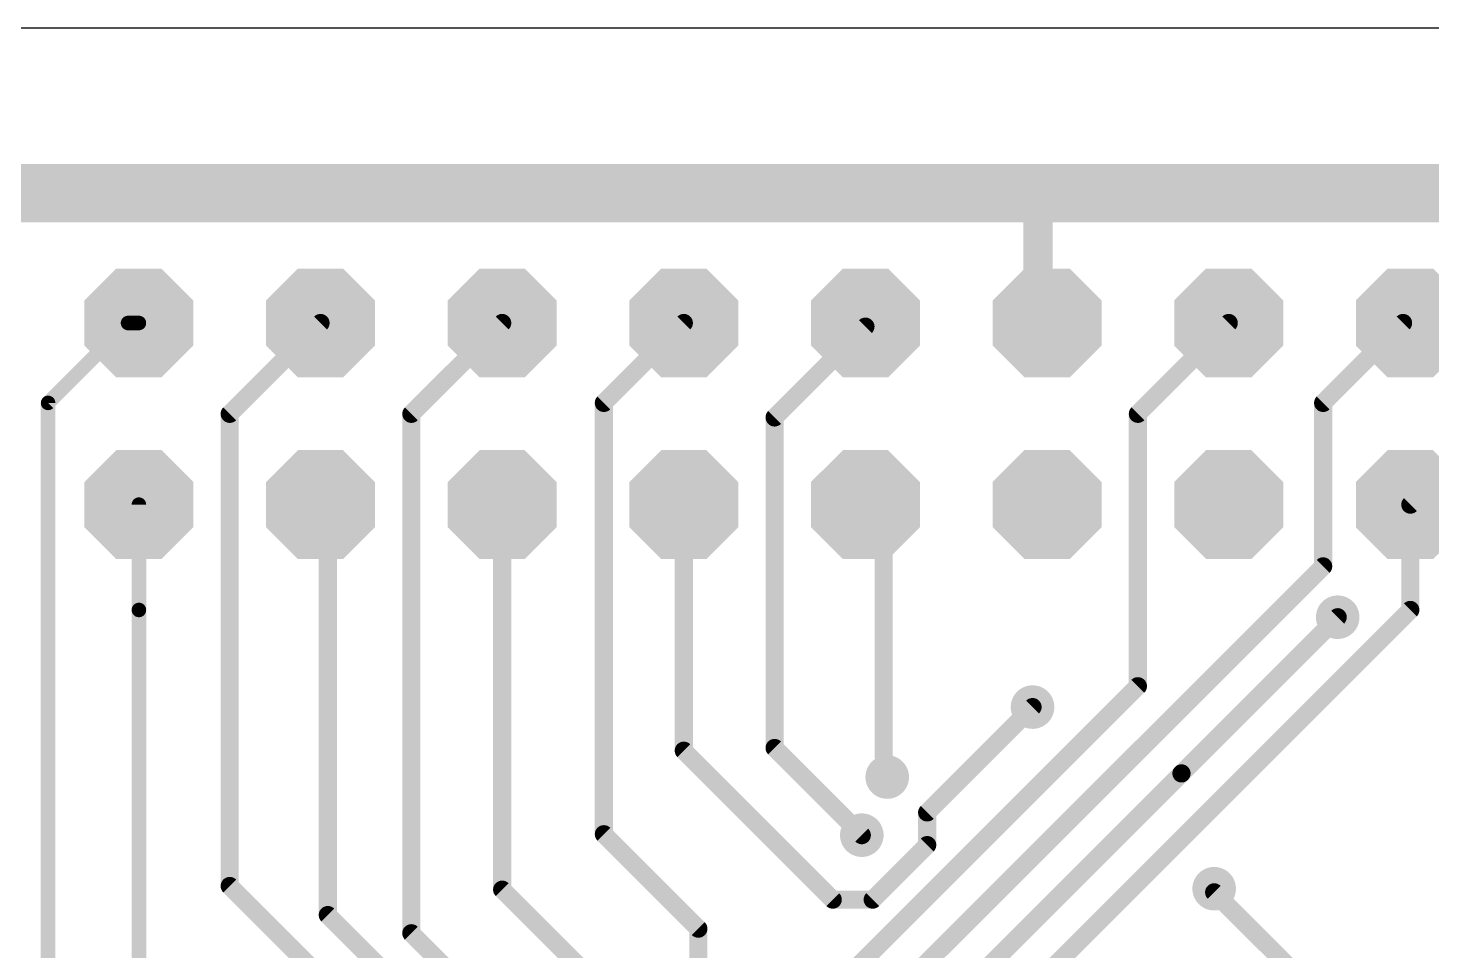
# Model space of a CAD drawing. Extents: x 0 to 81, y 1 to 51.
# Drawn here: x 34.01 to 53.64, y 38.09 to 51 of the extents above; entities that cross this region are included whole.
import ezdxf

# ---------------------------------------------------------------- set-up
doc = ezdxf.new("R2010")
doc.units = 0
for name, color, linetype in [('1', 22, 'CONTINUOUS'), ('17', 82, 'CONTINUOUS'), ('18', 82, 'CONTINUOUS'), ('20', 7, 'CONTINUOUS')]:
    doc.layers.add(name, color=color, linetype=linetype)

# ---------------------------------------------------------------- blocks, each defined once
blk = doc.blocks.new('OCTAGONP')
at = {"const_width": 0.5}
blk.add_lwpolyline([(-0.25, -0.1036), (-0.25, 0.1036), (-0.1036, 0.25), (0.1036, 0.25), (0.25, 0.1036), (0.25, -0.1036), (0.1036, -0.25), (-0.1036, -0.25), (-0.25, -0.1036), (-0.25, 0.1036)], dxfattribs=at)
blk = doc.blocks.new('ROUNDV')
at = {"const_width": 0.5}
blk.add_lwpolyline([(0, -0.25, 1), (0, 0.25, 1), (0, -0.25)], format="xyb", dxfattribs=at)

msp = doc.modelspace()

# ---------------------------------------------------------------- linework, layer by layer
at = {"layer": '1'}
for points, const_width in [([(22.1742, 48.6918), (47.7012, 48.6918)], 0.8128), ([(47.7012, 48.6918), (47.9298, 48.6918)], 0.8128), ([(47.9298, 48.6918), (68.7324, 48.6918)], 0.8128), ([(48.133, 48.4886), (47.9298, 48.6918)], 0.4064), ([(48.133, 48.323), (48.133, 48.4886)], 0.4064), ([(48.133, 47.0022), (48.133, 48.323)], 0.4064), ([(48.26, 46.8752), (48.133, 47.0022)], 0.4064), ([(34.29, 45.7576), (35.4076, 46.8752)], 0.2032), ([(35.4076, 46.8752), (35.56, 46.8752)], 0.2032), ([(36.83, 45.6052), (38.1, 46.8752)], 0.254), ([(39.37, 45.6052), (40.64, 46.8752)], 0.254), ([(43.18, 46.8752), (42.0624, 45.7576)], 0.254), ([(44.45, 45.5544), (45.72, 46.8244)], 0.254), ([(45.72, 46.8244), (45.72, 46.8752)], 0.254), ([(50.8, 46.8752), (49.53, 45.6052)], 0.254), ([(52.1208, 45.7576), (53.2384, 46.8752)], 0.254), ([(53.2384, 46.8752), (53.34, 46.8752)], 0.254), ([(58.1481, 46.8752), (53.34, 46.8752)], 0.254), ([(53.34, 44.3352), (54.9878, 45.983)], 0.254), ([(34.29, 35.0896), (34.29, 45.7576)], 0.2032), ([(42.0624, 45.7576), (42.0624, 39.7256)], 0.254), ([(52.1208, 43.4716), (52.1208, 45.7576)], 0.254), ([(36.83, 45.0464), (36.83, 45.6052)], 0.254), ([(39.37, 38.3408), (39.37, 45.6052)], 0.254), ([(44.45, 40.9316), (44.45, 45.5544)], 0.254), ([(49.53, 45.6052), (49.53, 43.4716)], 0.254), ([(36.83, 39.2552), (36.83, 45.0464)], 0.254), ([(35.56, 42.862), (35.56, 44.3352)], 0.2032), ([(38.2016, 44.3352), (38.1, 44.3352)], 0.254), ([(38.2016, 43.8272), (38.2016, 44.3352)], 0.254), ([(40.64, 42.5064), (40.64, 44.3352)], 0.254), ([(43.18, 40.894), (43.18, 44.3352)], 0.254), ([(45.974, 44.3352), (45.72, 44.3352)], 0.254), ([(45.974, 40.83), (45.974, 44.3352)], 0.254), ([(53.34, 42.862), (53.34, 44.3352)], 0.254), ([(38.2016, 42.8112), (38.2016, 43.8272)], 0.254), ([(38.2016, 38.5948), (38.2016, 43.8272)], 0.254), ([(44.8056, 36.1564), (52.1208, 43.4716)], 0.254), ([(49.53, 43.4716), (49.53, 41.7952)], 0.254), ([(35.56, 34.5308), (35.56, 42.862)], 0.2032), ([(45.8724, 35.3944), (53.34, 42.862)], 0.254), ([(50.1396, 40.576), (52.324, 42.7604)], 0.254), ([(40.64, 38.9504), (40.64, 42.5064)], 0.254), ([(49.53, 41.7952), (44.5008, 36.766)], 0.254), ([(48.0568, 41.5036), (46.5836, 40.0304)], 0.254), ([(45.6692, 39.7124), (44.45, 40.9316)], 0.254), ([(45.2628, 38.8112), (43.18, 40.894)], 0.254), ([(46.0248, 40.5252), (45.974, 40.83)], 0.254), ([(44.8005, 35.2369), (50.1396, 40.576)], 0.254), ([(46.5836, 40.0304), (46.5836, 39.5732)], 0.254), ([(42.0624, 39.7256), (43.3832, 38.4048)], 0.254), ([(46.5836, 39.5732), (45.8216, 38.8112)], 0.254), ([(36.83, 39.0012), (36.83, 39.2552)], 0.254), ([(39.5224, 36.3088), (36.83, 39.0012)], 0.254), ([(42.3164, 37.274), (40.64, 38.9504)], 0.254), ([(50.5968, 38.9128), (50.5968, 38.9636)], 0.254), ([(45.8216, 38.8112), (45.2628, 38.8112)], 0.254), ([(51.8668, 37.6428), (50.5968, 38.9128)], 0.254), ([(39.5224, 37.274), (38.2016, 38.5948)], 0.254), ([(43.3832, 38.4048), (43.3832, 37.3888)], 0.254), ([(41.7576, 35.9532), (39.37, 38.3408)], 0.254)]:
    msp.add_lwpolyline(points, dxfattribs=dict(at, const_width=const_width))
for points, const_width in [([(47.7012, 48.895, 1), (47.7012, 48.4886)], 0.4064), ([(47.7012, 48.4886, 1), (47.7012, 48.895)], 0.4064), ([(47.9298, 48.895, 1), (47.9298, 48.4886)], 0.4064), ([(47.9298, 48.4886, 1), (47.9298, 48.895)], 0.4064), ([(48.0016, 48.7636, 1), (47.858, 48.62)], 0.2032), ([(48.2346, 48.4886, 1), (48.0314, 48.4886)], 0.2032), ([(48.2346, 48.323, 1), (48.0314, 48.323)], 0.2032), ([(48.0612, 48.4168, 1), (48.2048, 48.5604)], 0.2032), ([(48.0314, 48.323, 1), (48.2346, 48.323)], 0.2032), ([(48.2048, 47.074, 1), (48.0612, 46.9304)], 0.2032), ([(35.4076, 46.926, 1), (35.4076, 46.8244)], 0.1016), ([(35.4435, 46.8393, 1), (35.3717, 46.9111)], 0.1016), ([(35.56, 46.8244, 1), (35.56, 46.926)], 0.1016), ([(38.1449, 46.8303, 1), (38.0551, 46.9201)], 0.127), ([(40.6849, 46.8303, 1), (40.5951, 46.9201)], 0.127), ([(43.2249, 46.8303, 1), (43.1351, 46.9201)], 0.127), ([(45.7835, 46.8752, 1), (45.6565, 46.8752)], 0.127), ([(45.7649, 46.7795, 1), (45.6751, 46.8693)], 0.127), ([(48.0314, 47.0022, 1), (48.2346, 47.0022)], 0.2032), ([(48.1882, 46.8034, 1), (48.3318, 46.947)], 0.2032), ([(50.8449, 46.8303, 1), (50.7551, 46.9201)], 0.127), ([(53.2384, 46.9387, 1), (53.2384, 46.8117)], 0.127), ([(53.2833, 46.8303, 1), (53.1935, 46.9201)], 0.127), ([(53.34, 46.9387, 1), (53.34, 46.8117)], 0.127), ([(53.34, 46.8117, 1), (53.34, 46.9387)], 0.127), ([(45.6565, 46.8244, 1), (45.7835, 46.8244)], 0.127), ([(34.3408, 45.7576, 1), (34.2392, 45.7576)], 0.1016), ([(34.2541, 45.7935, 1), (34.3259, 45.7217)], 0.1016), ([(42.1259, 45.7576, 1), (41.9989, 45.7576)], 0.127), ([(42.0175, 45.8025, 1), (42.1073, 45.7127)], 0.127), ([(52.1843, 45.7576, 1), (52.0573, 45.7576)], 0.127), ([(52.0759, 45.8025, 1), (52.1657, 45.7127)], 0.127), ([(36.8935, 45.6052, 1), (36.7665, 45.6052)], 0.127), ([(36.7851, 45.6501, 1), (36.8749, 45.5603)], 0.127), ([(39.4335, 45.6052, 1), (39.3065, 45.6052)], 0.127), ([(39.3251, 45.6501, 1), (39.4149, 45.5603)], 0.127), ([(44.5135, 45.5544, 1), (44.3865, 45.5544)], 0.127), ([(44.4051, 45.5993, 1), (44.4949, 45.5095)], 0.127), ([(49.5935, 45.6052, 1), (49.4665, 45.6052)], 0.127), ([(49.4851, 45.6501, 1), (49.5749, 45.5603)], 0.127), ([(36.8935, 45.0464, 1), (36.7665, 45.0464)], 0.127), ([(36.7665, 45.0464, 1), (36.8935, 45.0464)], 0.127), ([(35.6108, 44.3352, 1), (35.5092, 44.3352)], 0.1016), ([(38.1, 44.3987, 1), (38.1, 44.2717)], 0.127), ([(38.2651, 44.3352, 1), (38.1381, 44.3352)], 0.127), ([(38.2016, 44.2717, 1), (38.2016, 44.3987)], 0.127), ([(40.7035, 44.3352, 1), (40.5765, 44.3352)], 0.127), ([(43.2435, 44.3352, 1), (43.1165, 44.3352)], 0.127), ([(45.72, 44.3987, 1), (45.72, 44.2717)], 0.127), ([(46.0375, 44.3352, 1), (45.9105, 44.3352)], 0.127), ([(45.974, 44.2717, 1), (45.974, 44.3987)], 0.127), ([(53.4035, 44.3352, 1), (53.2765, 44.3352)], 0.127), ([(53.2951, 44.3801, 1), (53.3849, 44.2903)], 0.127), ([(38.2651, 43.8272, 1), (38.1381, 43.8272)], 0.127), ([(38.2651, 43.8272, 1), (38.1381, 43.8272)], 0.127), ([(38.1381, 43.8272, 1), (38.2651, 43.8272)], 0.127), ([(49.5935, 43.4716, 1), (49.4665, 43.4716)], 0.127), ([(52.1657, 43.4267, 1), (52.0759, 43.5165)], 0.127), ([(49.4665, 43.4716, 1), (49.5935, 43.4716)], 0.127), ([(52.0573, 43.4716, 1), (52.1843, 43.4716)], 0.127), ([(35.6108, 42.862, 1), (35.5092, 42.862)], 0.1016), ([(35.5092, 42.862, 1), (35.6108, 42.862)], 0.1016), ([(38.1381, 42.8112, 1), (38.2651, 42.8112)], 0.127), ([(52.3689, 42.7155, 1), (52.2791, 42.8053)], 0.127), ([(53.2765, 42.862, 1), (53.4035, 42.862)], 0.127), ([(53.3849, 42.8171, 1), (53.2951, 42.9069)], 0.127), ([(40.7035, 42.5064, 1), (40.5765, 42.5064)], 0.127), ([(40.5765, 42.5064, 1), (40.7035, 42.5064)], 0.127), ([(49.4665, 41.7952, 1), (49.5935, 41.7952)], 0.127), ([(49.5749, 41.7503, 1), (49.4851, 41.8401)], 0.127), ([(48.1017, 41.4587, 1), (48.0119, 41.5485)], 0.127), ([(44.4949, 40.9765, 1), (44.4051, 40.8867)], 0.127), ([(43.2249, 40.9389, 1), (43.1351, 40.8491)], 0.127), ([(43.1165, 40.894, 1), (43.2435, 40.894)], 0.127), ([(44.3865, 40.9316, 1), (44.5135, 40.9316)], 0.127), ([(46.0366, 40.8404, 1), (45.9114, 40.8196)], 0.127), ([(45.9105, 40.83, 1), (46.0375, 40.83)], 0.127), ([(50.0947, 40.6209, 1), (50.1845, 40.5311)], 0.127), ([(50.1845, 40.5311, 1), (50.0947, 40.6209)], 0.127), ([(45.9622, 40.5148, 1), (46.0874, 40.5356)], 0.127), ([(46.6471, 40.0304, 1), (46.5201, 40.0304)], 0.127), ([(46.5387, 40.0753, 1), (46.6285, 39.9855)], 0.127), ([(42.1073, 39.7705, 1), (42.0175, 39.6807)], 0.127), ([(41.9989, 39.7256, 1), (42.1259, 39.7256)], 0.127), ([(45.6243, 39.6675, 1), (45.7141, 39.7573)], 0.127), ([(46.6285, 39.5283, 1), (46.5387, 39.6181)], 0.127), ([(46.5201, 39.5732, 1), (46.6471, 39.5732)], 0.127), ([(36.8935, 39.2552, 1), (36.7665, 39.2552)], 0.127), ([(36.7665, 39.2552, 1), (36.8935, 39.2552)], 0.127), ([(36.8749, 39.0461, 1), (36.7851, 38.9563)], 0.127), ([(40.6849, 38.9953, 1), (40.5951, 38.9055)], 0.127), ([(50.6603, 38.9636, 1), (50.5333, 38.9636)], 0.127), ([(36.7665, 39.0012, 1), (36.8935, 39.0012)], 0.127), ([(40.5765, 38.9504, 1), (40.7035, 38.9504)], 0.127), ([(45.2628, 38.8747, 1), (45.2628, 38.7477)], 0.127), ([(45.2179, 38.7663, 1), (45.3077, 38.8561)], 0.127), ([(45.7767, 38.8561, 1), (45.8665, 38.7663)], 0.127), ([(45.8216, 38.7477, 1), (45.8216, 38.8747)], 0.127), ([(50.6417, 38.9577, 1), (50.5519, 38.8679)], 0.127), ([(50.5333, 38.9128, 1), (50.6603, 38.9128)], 0.127), ([(38.2465, 38.6397, 1), (38.1567, 38.5499)], 0.127), ([(38.1381, 38.5948, 1), (38.2651, 38.5948)], 0.127), ([(43.4467, 38.4048, 1), (43.3197, 38.4048)], 0.127), ([(43.3383, 38.3599, 1), (43.4281, 38.4497)], 0.127), ([(39.4149, 38.3857, 1), (39.3251, 38.2959)], 0.127), ([(39.3065, 38.3408, 1), (39.4335, 38.3408)], 0.127)]:
    msp.add_lwpolyline(points, format="xyb", dxfattribs=dict(at, const_width=const_width))
at = {"layer": '20'}
msp.add_line((81, 51), (0, 51), dxfattribs=at)

# ---------------------------------------------------------------- block references
at = {"layer": '17', "xscale": 1.524, "yscale": 1.524, "rotation": 180}
for p in [(35.56, 46.8752), (38.1, 46.8752), (40.64, 46.8752), (43.18, 46.8752), (45.72, 46.8752), (48.26, 46.8752), (35.56, 44.3352), (38.1, 44.3352), (40.64, 44.3352), (43.18, 44.3352), (45.72, 44.3352), (48.26, 44.3352)]:
    msp.add_blockref('OCTAGONP', p, dxfattribs=at)
at = {"layer": '17', "xscale": 1.524, "yscale": 1.524}
for p in [(50.8, 46.8752), (53.34, 46.8752), (50.8, 44.3352), (53.34, 44.3352)]:
    msp.add_blockref('OCTAGONP', p, dxfattribs=at)
at = {"layer": '18', "xscale": 0.6096, "yscale": 0.6096}
for p in [(52.324, 42.7604), (48.0568, 41.5036), (46.0248, 40.5252), (45.6692, 39.7124), (50.5968, 38.9636)]:
    msp.add_blockref('ROUNDV', p, dxfattribs=at)

doc.saveas('drawing.dxf')
